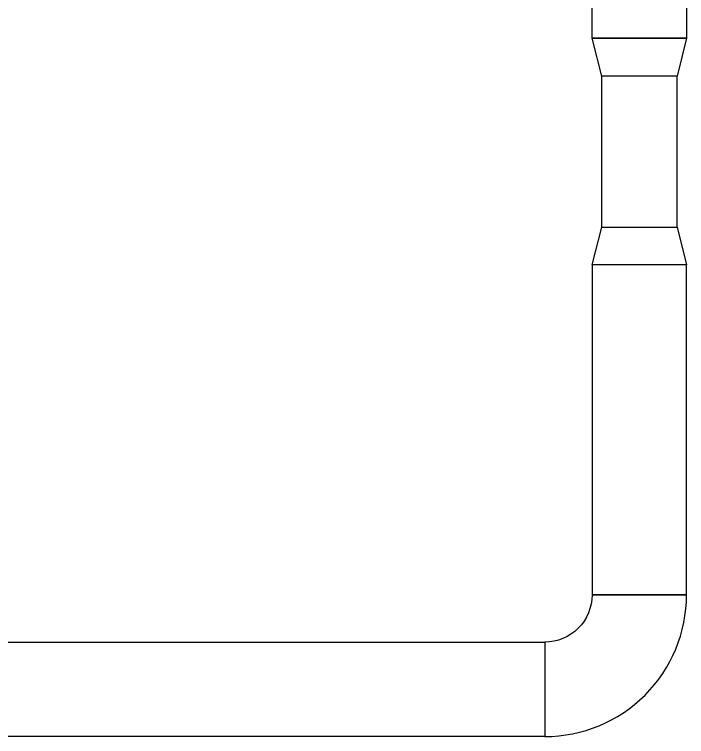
# Model space of a CAD drawing. Header units: inches. Extents: x -172 to 5713, y -54 to 3470.
# Drawn here: x 1023.6 to 1201.4, y 2951.2 to 3142.4 of the extents above; entities that cross this region are included whole.
import ezdxf

# ---------------------------------------------------------------- set-up
doc = ezdxf.new("R2010")
doc.units = ezdxf.units.IN
doc.header["$MEASUREMENT"] = 0
doc.layers.add('MTY-UFLEME-KANALI', color=20, linetype='Continuous')

msp = doc.modelspace()

# ---------------------------------------------------------------- linework, layer by layer
at = {"layer": 'MTY-UFLEME-KANALI'}
for points in [[(1201.39, 3269.16), (1201.39, 3136.07), (1176.39, 3136.07), (1176.39, 3269.16)], [(1176.39, 3136.07), (1201.39, 3136.07), (1198.87, 3126.07), (1178.97, 3126.07)], [(1178.97, 3086.07), (1198.87, 3086.07), (1201.39, 3076.07), (1176.39, 3076.07)], [(1201.39, 3076.07), (1176.39, 3076.07), (1176.39, 2988.74), (1201.39, 2988.74)], [(1163.89, 2976.24), (1163.89, 2951.24), (783.69, 2951.24), (783.69, 2976.24)]]:
    msp.add_lwpolyline(points, close=True, dxfattribs=at)
for points in [[(1178.97, 3086.07), (1178.97, 3126.07)], [(1198.87, 3086.07), (1198.87, 3126.07)]]:
    msp.add_lwpolyline(points, dxfattribs=at)
msp.add_lwpolyline([(1163.89, 2976.24), (1163.89, 2951.24), (1163.89, 2951.24, 0.414214), (1201.39, 2988.74), (1201.39, 2988.74), (1176.39, 2988.74, -0.414214), (1163.89, 2976.24)], format="xyb", close=True, dxfattribs=at)

doc.saveas('drawing.dxf')
